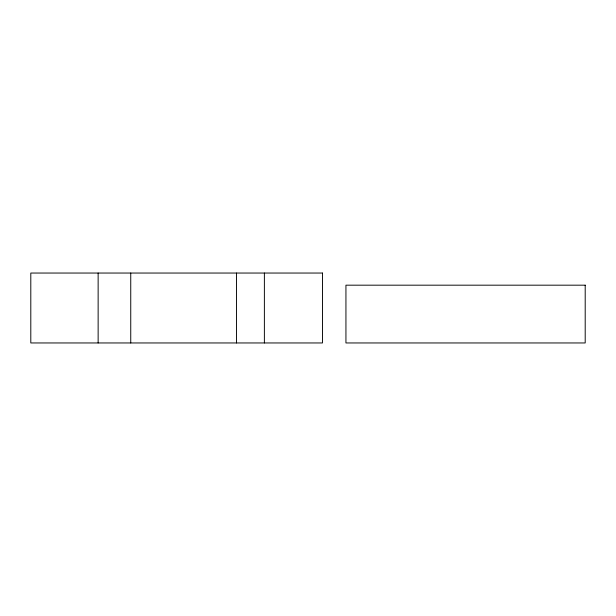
<?xml version="1.0" encoding="UTF-8"?>
<svg xmlns="http://www.w3.org/2000/svg" width="616" height="616" viewBox="0 0 616 616"><rect width="100%" height="100%" fill="white"/><g stroke="black" fill="none" stroke-linecap="round" stroke-linejoin="round"><path stroke-width="0.92" d="M264.38 273.042L264.38 342.958M236.482 273.042L236.482 342.958M130.746 273.042L130.746 342.958M98.136 273.042L98.136 342.958M322.468 273.042L30.8 273.042L30.8 342.958L322.468 342.958L322.468 273.042M585.2 285.177L345.938 285.177L345.938 342.958L585.2 342.958L585.2 285.177"/></g></svg>
